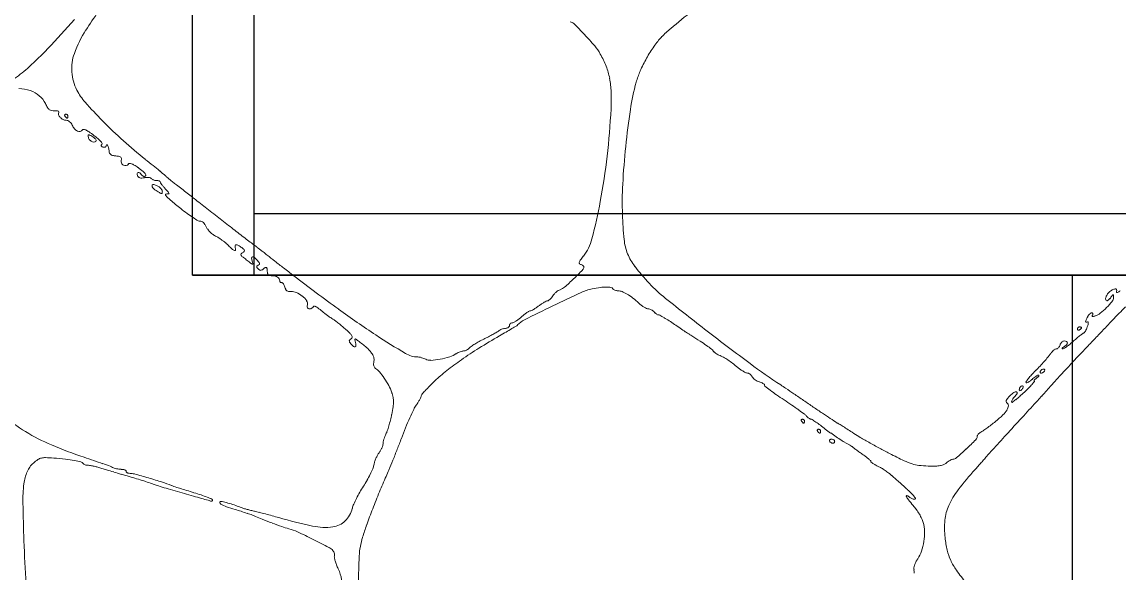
# Model space of a CAD drawing. Header units: millimetres. Extents: x 56222 to 3066687, y -650199 to -121287.
# Drawn here: x 138853.09 to 138870.86, y -183194.52 to -183185.59 of the extents above; entities that cross this region are included whole.
import ezdxf

# ---------------------------------------------------------------- set-up
doc = ezdxf.new("R2010")
doc.units = ezdxf.units.MM
doc.header["$MEASUREMENT"] = 0
doc.layers.add('FURNITURE', color=32, linetype='Continuous', lineweight=9)

msp = doc.modelspace()

# ---------------------------------------------------------------- linework, layer by layer
at = {"layer": 'FURNITURE', "lineweight": 30, "ltscale": 0.4}
for p, q in [((138856.849, -183188.688), (138871.099, -183188.688)), ((138870.099, -183189.688), (138870.099, -183203.688))]:
    msp.add_line(p, q, dxfattribs=at)
msp.add_lwpolyline([(138855.849, -183148.188), (138871.099, -183148.188), (138871.099, -183189.688), (138855.849, -183189.688)], close=True, dxfattribs=at)
for points in [[(138856.849, -183189.688), (138856.849, -183148.188)], [(138855.849, -183189.688), (138871.099, -183189.688), (138871.099, -183204.688), (138855.849, -183204.688)]]:
    msp.add_lwpolyline(points, dxfattribs=at)
at = {"layer": 'FURNITURE', "lineweight": 0}
for centre, radius, start, end in [((138864.788, -183192.653), 12.721, 143.76, 146.9571), ((138885.737, -183212.359), 34.659, 128.9449, 129.6996), ((138833.236, -183166.994), 27.799, 316.8114, 318.1407), ((138861.969, -183185.668), 0.0821, 44.7585, 90), ((138855.62, -183186.689), 1.784, 146.9571, 160.577), ((138855.553, -183192.03), 9.118, 43.1769, 44.7585), ((138864.718, -183187.04), 1.753, 129.6996, 136.3134), ((138858.79, -183188.993), 4.679, 40.1576, 43.1769), ((138864.332, -183186.672), 1.219, 136.3135, 145.3732), ((138849.727, -183182.475), 5.18, 312.1981, 316.8114), ((138854.642, -183186.345), 0.748, 160.577, 184.0013), ((138861.7, -183186.538), 0.872, 29.6816, 40.1576), ((138861.154, -183186.849), 1.5, 21.3213, 29.6816), ((138865.366, -183187.386), 2.476, 145.3733, 150.7061), ((138865.37, -183187.388), 2.481, 150.7061, 156.0364), ((138851.557, -183184.493), 2.456, 305.1011, 312.198), ((138854.662, -183186.343), 0.767, 184.0013, 206.9826), ((138861.493, -183186.717), 1.137, 11.0275, 21.3212), ((138864.238, -183186.885), 1.241, 156.0365, 164.9836), ((138861.236, -183186.767), 1.398, 1.8996, 11.0275), ((138866.978, -183187.62), 4.079, 164.9836, 171.3338), ((138853.035, -183187.247), 0.58, 71.15, 89.7276), ((138853.074, -183187.133), 0.459, 49.9548, 71.15), ((138853.124, -183187.073), 0.381, 25.5823, 49.9548), ((138854.822, -183186.261), 0.947, 206.9826, 221.4525), ((138859.357, -183186.829), 3.278, 357.0716, 1.8995), ((138854.184, -183186.566), 0.794, 205.5824, 210.9143), ((138853.612, -183186.908), 0.127, 210.9143, 231.5284), ((138853.582, -183186.946), 0.0788, 231.5284, 259.6692), ((138859.648, -183181.999), 7.385, 221.4525, 224.6384), ((138850.481, -183186.375), 12.166, 353.4478, 357.0716), ((138875.418, -183188.906), 12.616, 171.3338, 174.0706), ((138853.603, -183186.832), 0.194, 259.6692, 274.003), ((138853.636, -183187.312), 0.286, 87.1653, 94.003), ((138853.646, -183187.106), 0.08, 69.5252, 87.1653), ((138853.667, -183187.051), 0.0217, 30.6305, 69.5253), ((138853.722, -183187.075), 0.0438, 148.2825, 199.5628), ((138853.796, -183187.049), 0.121, 199.5627, 223.5658), ((138853.675, -183187.046), 0.0115, 328.2824, 30.6303), ((138853.826, -183187.02), 0.163, 223.5658, 243.9404), ((138853.806, -183187.061), 0.117, 243.9404, 270), ((138853.796, -183187.098), 0.0168, 156.2034, 192.8317), ((138853.82, -183187.092), 0.0409, 192.8316, 211.7174), ((138853.793, -183187.097), 0.0139, 114.8765, 156.2034), ((138853.895, -183187.046), 0.129, 211.7175, 218.4776), ((138853.799, -183187.109), 0.0274, 90.0001, 114.8765), ((138853.872, -183187.064), 0.1, 218.4775, 226.6417), ((138853.799, -183187.118), 0.0361, 68.6717, 90), ((138853.856, -183187.081), 0.0769, 226.6419, 235.4471), ((138853.806, -183187.241), 0.0621, 64.9352, 90), ((138853.8, -183187.116), 0.0346, 46.6418, 68.6715), ((138853.819, -183187.134), 0.0121, 235.4472, 270), ((138853.819, -183187.139), 0.00742, 270, 317.6483), ((138853.801, -183187.115), 0.0329, 23.9884, 46.6417), ((138853.805, -183187.126), 0.0264, 317.6482, 336.2033), ((138853.789, -183187.119), 0.0446, 336.2033, 350.3418), ((138853.803, -183187.114), 0.0305, 0, 23.9884), ((138853.775, -183187.307), 0.135, 50.9415, 64.9352), ((138853.759, -183187.114), 0.0742, 350.3417, 360), ((138853.759, -183187.327), 0.16, 38.0002, 50.9414), ((138853.766, -183187.321), 0.151, 24.4954, 38.0002), ((138854.142, -183187.15), 0.262, 204.4955, 219.6843), ((138854.049, -183187.227), 0.141, 219.6843, 243.8783), ((138854.018, -183187.29), 0.0706, 243.8783, 280.549), ((138854.022, -183187.311), 0.0496, 280.5491, 328.2825), ((138854.083, -183187.349), 0.0219, 84.1203, 148.2826), ((138854.073, -183187.442), 0.116, 65.4061, 84.1203), ((138853.971, -183187.664), 0.36, 55.5204, 65.406), ((138860.141, -183181.512), 8.079, 224.6384, 227.9698), ((138854.171, -183187.428), 0.0108, 112.0263, 183.4126), ((138854.403, -183187.414), 0.243, 183.4125, 190.9007), ((138854.239, -183187.446), 0.0759, 190.9007, 226.0274), ((138854.175, -183187.436), 0.0196, 65.4768, 112.0262), ((138853.082, -183188.96), 1.932, 52.6704, 55.5204), ((138853.903, -183188.031), 0.673, 61.845, 65.4768), ((138854.278, -183187.405), 0.132, 226.0274, 249.2142), ((138854.119, -183187.627), 0.215, 53.658, 61.8451), ((138854.254, -183187.469), 0.0642, 249.2142, 285.5404), ((138854.143, -183187.595), 0.175, 44.0959, 53.658), ((138853.484, -183188.433), 1.269, 48.9956, 52.6705), ((138854.174, -183187.565), 0.132, 33.4758, 44.0958), ((138854.265, -183187.508), 0.0242, 285.5405, 359.9999), ((138854.261, -183187.508), 0.0281, 0, 33.4757), ((138854, -183187.839), 0.483, 41.4317, 48.9955), ((138854.175, -183187.684), 0.249, 31.4449, 41.4317), ((138859.836, -183181.851), 7.622, 227.9699, 231.4497), ((138854.381, -183187.588), 0.0113, 144.8786, 201.881), ((138854.391, -183187.584), 0.0217, 201.881, 238.9749), ((138854.403, -183187.603), 0.0379, 121.7175, 144.8784), ((138854.445, -183187.494), 0.127, 238.9748, 249.0064), ((138854.377, -183187.561), 0.0119, 301.7175, 31.4449), ((138854.429, -183187.537), 0.0812, 249.0064, 263.3791), ((138854.424, -183187.579), 0.0386, 263.3793, 288.4205), ((138854.429, -183187.594), 0.0227, 288.4204, 322.8823), ((138854.431, -183187.595), 0.0206, 322.8824, 360), ((138854.471, -183187.595), 0.0195, 123.7983, 180), ((138854.465, -183187.587), 0.00967, 31.3951, 123.7982), ((138854.34, -183187.664), 0.157, 14.8837, 31.3953), ((138854.224, -183187.694), 0.276, 4.0686, 14.8837), ((138854.628, -183187.666), 0.128, 184.0685, 200.7731), ((138854.558, -183187.692), 0.0537, 200.7732, 232.784), ((138875.579, -183188.923), 12.778, 174.0705, 176.8217), ((138854.576, -183187.669), 0.0824, 232.784, 257.106), ((138854.651, -183187.34), 0.42, 257.1059, 264.3793), ((138854.55, -183188.362), 0.607, 79.2457, 84.3793), ((138854.652, -183187.825), 0.0598, 51.1143, 79.2458), ((138854.674, -183187.799), 0.0262, 2.3276, 51.1143), ((138854.755, -183187.846), 0.0622, 162.3912, 204.9002), ((138854.612, -183187.801), 0.0874, 342.3912, 2.3276), ((138854.768, -183187.84), 0.0767, 204.9002, 241.27), ((138854.767, -183187.863), 0.0523, 280.598, 328.2825), ((138854.831, -183187.903), 0.0239, 93.2579, 148.2825), ((138854.835, -183187.957), 0.0776, 70.3592, 93.2579), ((138854.782, -183188.105), 0.235, 58.3275, 70.3591), ((138837.835, -183209.461), 27.681, 51.1161, 51.4497), ((138852.285, -183186.582), 10.35, 349.3571, 353.4479), ((138854.764, -183187.848), 0.0677, 241.27, 280.598), ((138854.281, -183188.916), 1.188, 54.7099, 58.3275), ((138854.977, -183188.045), 0.0204, 108.0947, 175.2849), ((138855.031, -183188.049), 0.0748, 175.2847, 200.9936), ((138855.022, -183188.053), 0.0654, 200.9937, 224.8324), ((138853.99, -183189.328), 1.693, 51.2344, 54.7099), ((138854.979, -183188.052), 0.0277, 53.1099, 108.0947), ((138854.936, -183188.109), 0.0989, 31.7175, 53.1099), ((138855.076, -183188.022), 0.0657, 211.7175, 225.637), ((138855.088, -183188.01), 0.083, 225.6371, 237.3226), ((138854.907, -183188.186), 0.227, 35.9604, 51.2343), ((138855.071, -183188.065), 0.0246, 270, 331.2154), ((138855.073, -183188.066), 0.0228, 331.2155, 35.9603), ((138845.289, -183200.217), 15.806, 50.6084, 51.116), ((138831.298, -183217.254), 37.852, 50.4257, 50.6083), ((138855.012, -183188.062), 0.0517, 224.8325, 253.2425), ((138855.023, -183188.027), 0.089, 253.2425, 273.6178), ((138855.008, -183187.787), 0.329, 273.6178, 281.31), ((138855.084, -183188.016), 0.0754, 237.3227, 249.5104), ((138855.071, -183188.052), 0.0377, 249.5104, 270), ((138855.125, -183188.37), 0.266, 93.3676, 101.3099), ((138855.12, -183188.297), 0.193, 83.2569, 93.3677), ((138855.127, -183188.242), 0.137, 71.6821, 83.257), ((138855.162, -183188.136), 0.0256, 31.7174, 71.6821), ((138855.216, -183188.103), 0.0377, 211.7174, 237.7666), ((138855.234, -183188.245), 0.0399, 166.5898, 228.5424), ((138855.216, -183188.24), 0.0211, 71.8965, 166.5897), ((138855.257, -183188.038), 0.115, 237.7665, 249.1437), ((138855.266, -183188.014), 0.141, 249.1437, 259.5975), ((138855.075, -183188.671), 0.474, 61.845, 71.8965), ((138855.266, -183188.013), 0.142, 259.5975, 270.0001), ((138855.266, -183188.317), 0.163, 81.4522, 90), ((138855.276, -183188.25), 0.0944, 68.6114, 81.4523), ((138855.236, -183188.371), 0.134, 49.3693, 61.8451), ((138855.291, -183188.213), 0.0549, 51.7714, 68.6114), ((138855.317, -183188.179), 0.0121, 360, 51.7712), ((138855.355, -183188.179), 0.0261, 180, 213.3364), ((138855.933, -183187.799), 0.718, 213.3365, 216.3615), ((138855.927, -183187.804), 0.709, 216.3616, 220.0892), ((138855.357, -183188.146), 0.0882, 37.4181, 50.4256), ((138855.492, -183188.043), 0.0817, 217.4181, 230.0089), ((138858.169, -183184.852), 4.247, 230.0088, 230.7459), ((138857.613, -183185.532), 3.368, 230.7459, 231.8549), ((138858.687, -183184.164), 5.108, 231.8549, 232.6667), ((138846.809, -183199.737), 14.478, 52.2337, 52.6666), ((138868.178, -183188.512), 5.365, 176.8216, 182.0832), ((138855.63, -183187.797), 0.638, 228.5425, 236.7662), ((138855.964, -183187.287), 1.247, 236.7661, 239.2641), ((138855.23, -183188.378), 0.143, 37.475, 49.3692), ((138855.35, -183188.32), 0.0459, 239.264, 266.5619), ((138855.248, -183188.364), 0.12, 24.6354, 37.475), ((138855.348, -183188.355), 0.0107, 266.562, 341.7031), ((138855.311, -183188.335), 0.0503, 360, 24.6354), ((138855.289, -183188.335), 0.0732, 341.703, 0.0001), ((138856.199, -183187.575), 1.065, 220.0892, 222.8383), ((138855.427, -183188.388), 0.0143, 122.881, 221.4826), ((138855.972, -183187.906), 0.742, 221.4825, 229.8231), ((138854.536, -183189.116), 1.202, 40.1865, 42.8383), ((138855.438, -183188.404), 0.0338, 69.0065, 122.881), ((138855.459, -183188.35), 0.0241, 249.0063, 286.3227), ((138855.378, -183188.405), 0.0997, 23.7639, 40.1865), ((138855.464, -183188.367), 0.00635, 286.3228, 23.7641), ((138733.707, -183345.725), 199.152, 52.17001, 52.23372), ((138728.05, -183353.011), 208.376, 52.0981, 52.17007), ((138861.689, -183181.136), 9.603, 229.8231, 231.1038), ((138857.569, -183186.243), 3.041, 231.1038, 233.5862), ((138698.868, -183390.494), 255.88, 52.03644, 52.09809), ((138853.054, -183186.727), 9.568, 345.6204, 349.3571), ((138856.91, -183187.136), 1.931, 233.5862, 237.0752), ((138857.01, -183186.982), 2.115, 237.0752, 239.6902), ((138927.88, -183096.987), 116.401, 232.03643, 232.16936), ((138869.136, -183188.477), 6.325, 182.0832, 185.7501), ((138855.969, -183188.761), 0.0533, 239.6903, 276.778), ((138855.981, -183188.86), 0.0457, 64.4747, 96.7779), ((138855.956, -183188.913), 0.105, 47.1157, 64.4747), ((138855.919, -183188.953), 0.159, 33.1736, 47.1157), ((138855.823, -183189.015), 0.273, 23.8762, 33.1736), ((138856.253, -183188.825), 0.197, 203.8763, 218.0426), ((138856.452, -183188.67), 0.449, 218.0425, 225.6992), ((138905.335, -183126.02), 79.643, 232.16934, 232.34604), ((138856.475, -183188.646), 0.483, 225.6992, 233.1656), ((138856.39, -183188.759), 0.341, 233.1655, 242.848), ((138855.954, -183189.609), 0.615, 57.3356, 62.848), ((138855.716, -183189.981), 1.056, 53.66, 57.3356), ((138855.737, -183189.953), 1.021, 49.9556, 53.66), ((138914.506, -183114.134), 94.655, 232.34601, 232.47069), ((138861.598, -183188.917), 0.747, 321.4794, 345.6203), ((138863.725, -183189.022), 0.886, 185.7501, 201.3849), ((138856.109, -183189.509), 0.442, 43.0269, 49.9555), ((138857.121, -183188.565), 0.942, 223.0269, 228.0553), ((138856.566, -183189.183), 0.111, 228.0553, 252.295), ((138856.536, -183189.277), 0.0126, 252.2949, 352.2579), ((138856.604, -183189.22), 0.0645, 171.2922, 200.9936), ((138856.557, -183189.213), 0.0165, 90.3405, 171.2922), ((138856.478, -183189.269), 0.0711, 352.258, 20.9936), ((138856.557, -183189.27), 0.0728, 59.7562, 90.3405), ((138856.328, -183189.662), 0.527, 52.6579, 59.7562), ((138856.325, -183189.666), 0.533, 47.913, 52.658), ((138856.564, -183189.183), 0.172, 304.6834, 315.2168), ((138856.661, -183189.294), 0.0307, 9.9329, 47.9129), ((138856.674, -183189.292), 0.0182, 315.2168, 9.9329), ((138858.288, -183187.321), 2.368, 232.4707, 234.2487), ((138855.338, -183191.419), 2.68, 53.26, 54.2487), ((138855.241, -183191.549), 2.842, 52.3139, 53.26), ((138855.432, -183191.302), 2.531, 51.3761, 52.3139), ((138856.651, -183189.357), 0.0177, 135.3978, 191.3768), ((138856.664, -183189.355), 0.0306, 191.3769, 229.4494), ((138856.758, -183189.463), 0.168, 124.6834, 135.3977), ((138856.999, -183188.963), 0.546, 229.4494, 234.1163), ((138855.754, -183190.684), 1.578, 52.8388, 54.1163), ((138855.21, -183191.402), 2.478, 51.928, 52.8388), ((138855.294, -183191.294), 2.342, 51.0086, 51.9281), ((138856.233, -183190.135), 0.85, 49.0502, 51.0086), ((138857.059, -183189.183), 0.41, 229.0502, 233.5265), ((138856.826, -183189.409), 0.0163, 96.473, 182.7923), ((138857.061, -183189.398), 0.252, 182.7924, 194.6551), ((138855.916, -183189.697), 0.932, 12.1685, 14.655), ((138856.828, -183189.431), 0.0383, 48.2123, 96.473), ((138856.414, -183189.895), 0.66, 42.1447, 48.2123), ((138856.549, -183189.773), 0.478, 37.1936, 42.1447), ((138856.893, -183189.511), 0.0462, 9.677, 37.1936), ((138856.733, -183189.674), 0.447, 47.9909, 51.3761), ((138857.375, -183188.96), 0.514, 227.9908, 231.9997), ((138906.465, -183126.13), 80.247, 231.9998, 232.11095), ((138885.378, -183153.228), 45.911, 232.1109, 232.3394), ((138862.136, -183189.489), 0.0216, 161.2918, 217.2495), ((138862.238, -183189.523), 0.129, 143.8977, 161.2918), ((138863.69, -183190.583), 1.927, 141.4793, 143.8978), ((138863.638, -183189.056), 0.792, 201.3849, 218.2525), ((138856.819, -183189.507), 0.00662, 233.5264, 318.8656), ((138856.814, -183189.503), 0.0128, 318.8658, 12.1685), ((138856.905, -183189.551), 0.0145, 123.6234, 176.6367), ((138856.913, -183189.551), 0.0223, 176.6366, 216.0623), ((138857.077, -183189.431), 0.226, 216.0623, 223.2749), ((138856.948, -183189.615), 0.0916, 110.0577, 123.6233), ((138857.02, -183189.486), 0.146, 223.2749, 234.8916), ((138856.9, -183189.483), 0.0484, 290.0578, 314.5366), ((138856.922, -183189.506), 0.0162, 314.5365, 9.677), ((138856.954, -183189.578), 0.0331, 234.8916, 269.9467), ((138856.954, -183189.572), 0.0393, 269.9468, 301.2041), ((138856.856, -183189.41), 0.229, 301.2042, 309.6901), ((138857.11, -183189.715), 0.168, 121.4866, 129.6901), ((138857.053, -183189.623), 0.06, 103.8143, 121.4866), ((138857.044, -183189.584), 0.0199, 69.7369, 103.8145), ((138857.047, -183189.574), 0.00886, 7.5318, 69.737), ((138856.323, -183189.67), 0.74, 6.4219, 7.5316), ((138854.221, -183189.906), 2.855, 6.0155, 6.422), ((138853.931, -183189.937), 3.147, 5.6123, 6.0155), ((138854.601, -183189.871), 2.473, 5.1295, 5.6124), ((138857.102, -183189.647), 0.0374, 185.1296, 216.0688), ((138857.123, -183189.631), 0.0637, 216.0688, 236.8235), ((138903.71, -183129.475), 75.915, 232.33944, 232.4962), ((138857.537, -183185.075), 6.48, 313.8372, 315.633), ((138862.144, -183189.482), 0.0326, 217.2495, 258.5361), ((138862.119, -183189.61), 0.0973, 66.26, 78.5362), ((138862.127, -183189.591), 0.0768, 51.6117, 66.2601), ((138862.117, -183189.555), 0.0724, 315.633, 0.0001), ((138862.14, -183189.574), 0.0556, 34.3628, 51.6117), ((138862.168, -183189.555), 0.0221, 0, 34.3629), ((138866.513, -183186.789), 4.453, 218.2526, 222.9516), ((138857.134, -183189.615), 0.0832, 236.8235, 254.7917), ((138857.139, -183189.595), 0.104, 254.7917, 269.9999), ((138857.139, -183189.917), 0.218, 76.6907, 90), ((138857.161, -183189.823), 0.122, 56.0721, 76.6907), ((138857.182, -183189.792), 0.0841, 30.5411, 56.0721), ((138857.198, -183189.783), 0.0662, 0.0001, 30.5411), ((138857.29, -183189.783), 0.0264, 180, 205.1414), ((138857.291, -183189.782), 0.0277, 205.1413, 229.382), ((138857.293, -183189.78), 0.0301, 229.3821, 252.5031), ((138857.294, -183189.776), 0.0345, 252.503, 273.3775), ((138857.298, -183189.83), 0.0195, 49.5398, 93.3776), ((138857.255, -183189.88), 0.0844, 34.7785, 49.5396), ((138857.219, -183189.905), 0.129, 22.6698, 34.7784), ((138878.767, -183161.977), 34.945, 232.4962, 233.9841), ((138858.915, -183186.51), 4.49, 311.3076, 313.8373), ((138865.011, -183188.187), 2.402, 222.9515, 231.4373), ((138857.16, -183189.929), 0.192, 13.692, 22.6698), ((138857.5, -183189.847), 0.157, 193.692, 207.2783), ((138857.416, -183189.89), 0.0633, 207.2783, 234.0607), ((138857.418, -183189.888), 0.0652, 234.0608, 260.3518), ((138857.435, -183189.784), 0.171, 260.3518, 273.1524), ((138857.456, -183190.151), 0.196, 66.265, 93.1525), ((138857.363, -183190.361), 0.426, 51.2055, 66.265), ((138857.399, -183190.316), 0.369, 35.2105, 51.2055), ((138861.398, -183189.835), 0.347, 320.4819, 326.7661), ((138861.907, -183190.169), 0.262, 137.8607, 146.7662), ((138873.203, -183214.008), 26.458, 114.7034, 115.7938), ((138861.969, -183190.225), 0.346, 130.6415, 137.8606), ((138861.948, -183190.2), 0.313, 123.187, 130.6415), ((138861.84, -183190.036), 0.117, 107.6088, 123.1871), ((138861.743, -183189.728), 0.206, 287.6088, 311.3077), ((138862.483, -183190.705), 0.808, 101.1452, 114.7034), ((138862.804, -183192.336), 2.471, 98.0073, 101.1451), ((138862.564, -183190.629), 0.747, 90.3557, 98.0074), ((138862.562, -183190.27), 0.388, 80.036, 90.3557), ((138862.621, -183189.935), 0.0476, 31.7175, 80.0359), ((138862.695, -183189.889), 0.0393, 211.7174, 237.4802), ((138862.736, -183189.824), 0.117, 237.4803, 248.9196), ((138862.746, -183189.8), 0.143, 248.9196, 259.4448), ((138862.746, -183189.8), 0.142, 259.4449, 270), ((138862.746, -183190.11), 0.167, 67.6082, 90), ((138862.576, -183190.521), 0.612, 59.0799, 67.6082), ((138862.428, -183190.768), 0.9, 51.9026, 59.0799), ((138870.814, -183190.1), 0.174, 147.354, 164.6961), ((138870.842, -183190.118), 0.208, 132.1447, 147.3539), ((138870.888, -183190.168), 0.276, 119.743, 132.1448), ((138872.198, -183191.164), 1.846, 141.3778, 142.7976), ((138870.825, -183190.059), 0.149, 100.1157, 119.743), ((138870.765, -183190.019), 0.0108, 87.1737, 141.3778), ((138870.765, -183190.014), 0.00598, 3.5282, 87.1738), ((138869.939, -183190.065), 0.834, 1.0027, 3.528), ((138870.803, -183189.934), 0.0228, 37.5862, 100.1156), ((138870.845, -183189.957), 0.0267, 148.2825, 198.0816), ((138870.83, -183189.962), 0.0105, 198.0816, 294.5392), ((138870.806, -183189.932), 0.0198, 328.2826, 37.5861), ((138870.743, -183189.773), 0.218, 294.5393, 309.0877), ((138857.635, -183190.15), 0.0795, 345.345, 35.2105), ((138857.747, -183190.202), 0.0392, 176.0846, 206.5027), ((138857.866, -183190.21), 0.159, 165.345, 176.0846), ((138857.774, -183190.19), 0.0343, 315.3696, 341.5649), ((138857.818, -183190.205), 0.0125, 95.0692, 161.5651), ((138857.822, -183190.241), 0.049, 70.8939, 95.0691), ((138857.795, -183190.317), 0.13, 56.9822, 70.8939), ((138857.671, -183190.508), 0.357, 50.4476, 56.9821), ((138877.463, -183222.823), 36.249, 115.7938, 116.6083), ((138860.851, -183189.387), 1.005, 304.3022, 307.3341), ((138862.033, -183190.937), 0.943, 124.0956, 127.3342), ((138861.898, -183190.736), 0.701, 120.0504, 124.0956), ((138861.867, -183190.683), 0.64, 116.3774, 120.0504), ((138861.602, -183190.148), 0.043, 90.0001, 116.3775), ((138861.602, -183190.076), 0.029, 270, 304.6716), ((138861.501, -183189.93), 0.207, 304.6717, 312.8157), ((138861.46, -183189.886), 0.266, 312.8158, 320.4819), ((138861.946, -183191.383), 1.681, 47.4062, 51.9026), ((138863.455, -183189.742), 0.548, 227.4062, 233.0196), ((138863.417, -183189.792), 0.486, 233.0195, 239.1627), ((138863.374, -183189.864), 0.402, 239.1627, 245.4911), ((138900.565, -183143.591), 59.436, 231.43732, 232.26581), ((138870.717, -183190.073), 0.0732, 164.696, 193.4632), ((138870.664, -183190.086), 0.0194, 193.4631, 270), ((138869.744, -183189.304), 1.292, 315.1824, 321.1985), ((138870.664, -183190.087), 0.0184, 270, 305.4124), ((138870.561, -183189.942), 0.197, 305.4125, 311.6415), ((138870.532, -183189.909), 0.24, 311.6415, 317.8808), ((138870.466, -183189.849), 0.33, 317.8808, 322.7976), ((138870.675, -183190.052), 0.0975, 321.1985, 1.0026), ((138875.603, -183194.925), 6.618, 134.4695, 135.7595), ((138857.734, -183190.208), 0.0248, 206.5029, 247.1789), ((138857.745, -183190.181), 0.0539, 247.1789, 269.9999), ((138857.745, -183190.157), 0.078, 270, 284.7917), ((138857.745, -183190.156), 0.0791, 284.7916, 299.4277), ((138857.751, -183190.167), 0.0666, 299.4278, 315.3697), ((138864.58, -183182.142), 10.493, 230.4476, 230.9876), ((138858.915, -183189.135), 1.493, 230.9875, 233.2642), ((138858.669, -183189.465), 1.081, 233.2641, 236.0802), ((138860.053, -183187.407), 3.562, 236.0802, 237.239), ((138866.99, -183178.177), 14.917, 233.9841, 236.7949), ((138860.639, -183189.757), 0.815, 307.6497, 311.7585), ((138861.904, -183191.174), 1.084, 128.7009, 131.7585), ((138861.696, -183190.915), 0.752, 124.6804, 128.701), ((138861.677, -183190.887), 0.718, 121.2159, 124.6804), ((138861.323, -183190.303), 0.0349, 90, 121.2157), ((138861.323, -183190.228), 0.0398, 270.0001, 297.0361), ((138861.031, -183189.656), 0.682, 297.036, 300.4469), ((138861.007, -183189.615), 0.73, 300.4468, 304.3023), ((138863.235, -183190.17), 0.0649, 245.491, 269.837), ((138863.234, -183190.313), 0.078, 72.5045, 89.8371), ((138863.21, -183190.391), 0.159, 62.3538, 72.5046), ((138863.205, -183190.401), 0.17, 52.47, 62.3538), ((138863.235, -183190.361), 0.121, 39.6902, 52.4699), ((138863.468, -183190.168), 0.182, 219.6902, 227.8303), ((138863.464, -183190.172), 0.176, 227.8303, 236.168), ((138863.446, -183190.199), 0.144, 236.1679, 245.088), ((138863.401, -183190.297), 0.0361, 245.088, 270), ((138863.401, -183190.375), 0.0425, 60.3843, 90), ((138861.569, -183193.597), 3.749, 59.1752, 60.3844), ((138862.132, -183192.654), 2.65, 57.1305, 59.1753), ((138871.103, -183190.765), 0.851, 151.845, 155.7196), ((138870.518, -183190.452), 0.188, 143.1366, 151.8451), ((138870.494, -183190.434), 0.158, 133.2105, 143.1366), ((138870.468, -183190.406), 0.12, 122.1681, 133.2105), ((138870.419, -183190.329), 0.0284, 89.9999, 122.1681), ((138870.419, -183190.322), 0.0218, 60.0869, 90.0001), ((138870.46, -183190.355), 0.0353, 148.2825, 172.592), ((138870.432, -183190.351), 0.0072, 172.5923, 250.8208), ((138870.423, -183190.315), 0.0134, 17.0521, 60.0869), ((138870.384, -183190.308), 0.0543, 328.2826, 344.2145), ((138870.439, -183190.331), 0.0284, 250.8206, 282.1905), ((138870.416, -183190.317), 0.0206, 344.2141, 17.052), ((138870.379, -183190.055), 0.311, 282.1903, 287.6088), ((138870.394, -183190.102), 0.261, 287.6088, 308.3717), ((138869.828, -183189.387), 1.173, 308.3718, 315.1825), ((138879.547, -183198.766), 12.124, 135.7595, 136.5795), ((138857.79, -183190.923), 0.62, 52.7207, 57.2389), ((138856.601, -183192.485), 2.583, 51.1551, 52.7206), ((138856.419, -183192.712), 2.874, 49.6026, 51.1551), ((138856.745, -183192.329), 2.371, 47.8092, 49.6026), ((138860.959, -183190.832), 0.284, 103.9868, 110.7357), ((138860.932, -183190.727), 0.175, 94.3078, 103.9868), ((138860.911, -183190.44), 0.112, 274.3077, 287.8495), ((138856.712, -183183.402), 8.353, 300.3382, 301.0792), ((138860.92, -183190.468), 0.083, 287.8495, 304.7684), ((138860.933, -183190.487), 0.0589, 304.7684, 325.1057), ((138860.958, -183190.505), 0.0286, 325.1057, 0.0001), ((138861.027, -183190.505), 0.0405, 156.7875, 179.9999), ((138861.029, -183190.505), 0.0422, 134.2816, 156.7876), ((138861.03, -183190.506), 0.0432, 112.049, 134.2815), ((138861.03, -183190.507), 0.0436, 90, 112.049), ((138852.094, -183175.74), 17.299, 301.0792, 301.3854), ((138861.03, -183190.413), 0.0494, 270, 297.8501), ((138860.8, -183189.978), 0.542, 297.85, 302.6604), ((138860.752, -183189.904), 0.629, 302.6603, 307.6497), ((138861.071, -183190.455), 0.0625, 301.3855, 317.6206), ((138861.398, -183190.753), 0.381, 116.6083, 137.6206), ((138861.219, -183194.067), 4.333, 55.7156, 57.1305), ((138878.476, -183168.754), 26.303, 235.7156, 235.9544), ((138875.072, -183173.792), 20.224, 235.9544, 236.2452), ((138870.224, -183190.562), 0.0361, 158.6717, 180), ((138870.216, -183190.562), 0.0274, 180.0001, 204.8765), ((138870.223, -183190.562), 0.0346, 136.6418, 158.6715), ((138870.222, -183190.561), 0.0329, 113.9884, 136.6417), ((138870.221, -183190.558), 0.0305, 90, 113.9884), ((138870.221, -183190.602), 0.0742, 80.3417, 90), ((138870.226, -183190.573), 0.0446, 66.2033, 80.3418), ((138870.171, -183190.489), 0.1, 308.4775, 316.6417), ((138870.233, -183190.556), 0.0264, 47.6482, 66.2033), ((138870.188, -183190.506), 0.0769, 316.6419, 325.4471), ((138870.246, -183190.542), 0.00742, 0, 47.6483), ((138870.241, -183190.542), 0.0121, 325.4472, 0), ((138870.018, -183190.43), 0.341, 330.7106, 336.7033), ((138870.397, -183190.446), 0.0768, 155.7197, 178.3358), ((138870.329, -183190.444), 0.00898, 178.3357, 270.6255), ((138870.328, -183190.413), 0.0401, 270.6255, 301.7175), ((138869.808, -183190.339), 0.57, 336.7033, 340.7814), ((138869.806, -183190.338), 0.573, 340.7814, 344.8597), ((138870.353, -183190.453), 0.00692, 39.1391, 121.7175), ((138870.241, -183190.456), 0.122, 344.8597, 357.705), ((138870.345, -183190.46), 0.0178, 357.7051, 39.1391), ((138707.177, -183035.648), 225.193, 316.52934, 316.57953), ((138856.997, -183192.051), 1.996, 45.1882, 47.8093), ((138858.415, -183190.756), 0.0245, 134.4602, 177.0881), ((138858.499, -183190.841), 0.144, 122.9732, 134.4601), ((138858.282, -183190.757), 0.172, 29.3661, 45.1883), ((138858.401, -183190.691), 0.0353, 302.9732, 346.6622), ((138858.4, -183190.69), 0.0364, 346.6622, 29.3662), ((138858.489, -183190.733), 0.00917, 120.838, 192.1338), ((138859.595, -183190.495), 1.14, 192.1338, 194.4501), ((138858.49, -183190.734), 0.0103, 55.109, 120.8379), ((138857.738, -183191.812), 1.324, 53.0297, 55.109), ((138866.473, -183178.967), 13.973, 236.7948, 239.1205), ((138866.259, -183200.146), 10.921, 119.8443, 121.8783), ((138861.395, -183192.417), 1.882, 116.0063, 118.6161), ((138859.001, -183187.511), 3.577, 296.0063, 297.3774), ((138859.297, -183188.083), 2.933, 297.3774, 298.9686), ((138859.384, -183188.24), 2.753, 298.9686, 300.4017), ((138860.669, -183190.43), 0.214, 300.4017, 309.6902), ((138860.887, -183190.692), 0.127, 117.5704, 129.6902), ((138853.679, -183178.219), 14.358, 299.8443, 300.3382), ((138860.955, -183190.821), 0.273, 110.7357, 117.5704), ((138875.109, -183173.736), 20.29, 236.2452, 236.489), ((138864.512, -183189.74), 1.096, 236.489, 238.5303), ((138860.272, -183196.667), 7.026, 57.2509, 58.5302), ((138891.266, -183155.607), 44.242, 232.2659, 233.3946), ((138872.015, -183192.851), 2.821, 130.5158, 132.0456), ((138871.275, -183191.984), 1.681, 128.2616, 130.5158), ((138870.203, -183190.568), 0.0139, 204.8765, 246.2034), ((138870.205, -183190.565), 0.0168, 246.2034, 282.8317), ((138870.199, -183190.542), 0.0409, 282.8316, 301.7174), ((138870.153, -183190.467), 0.129, 301.7175, 308.4776), ((138871.768, -183192.609), 2.477, 126.9828, 128.2616), ((138870.291, -183190.649), 0.0231, 91.24, 126.9827), ((138870.291, -183190.613), 0.0127, 271.2399, 325.1594), ((138870.062, -183190.454), 0.291, 325.1594, 330.7105), ((138624.369, -182957.163), 339.284, 316.45822, 316.49398), ((138611.288, -182944.746), 357.321, 316.49392, 316.52944), ((138858.423, -183190.756), 0.0322, 177.088, 212.4487), ((138858.63, -183190.624), 0.278, 212.4488, 219.6901), ((138858.714, -183190.554), 0.388, 219.6902, 228.4133), ((138858.476, -183190.822), 0.029, 228.4133, 286.3534), ((138858.479, -183190.832), 0.0194, 286.3534, 2.6578), ((138858.248, -183190.842), 0.251, 2.6577, 14.45), ((138856.984, -183192.814), 2.579, 49.232, 53.0296), ((138858.288, -183191.301), 0.581, 37.7489, 49.2319), ((138863.927, -183196.397), 6.506, 121.8783, 124.8763), ((138860.242, -183191.024), 0.106, 90, 103.7126), ((138860.242, -183190.839), 0.0789, 270, 287.4256), ((138860.217, -183190.76), 0.162, 287.4255, 297.6138), ((138860.212, -183190.75), 0.173, 297.6139, 307.5288), ((138860.242, -183190.79), 0.123, 307.5289, 320.3098), ((138860.44, -183190.953), 0.133, 124.4039, 140.3098), ((138861.166, -183192.013), 1.418, 121.6038, 124.4039), ((138861.246, -183192.144), 1.571, 118.6161, 121.6038), ((138862.37, -183193.406), 3.148, 54.9197, 57.2508), ((138862.58, -183193.106), 2.782, 52.8662, 54.9196), ((138864.193, -183190.977), 0.112, 31.7174, 52.8663), ((138864.349, -183190.881), 0.0721, 211.7174, 228.2267), ((138869.974, -183191.116), 0.271, 131.0902, 139.6284), ((138869.934, -183191.07), 0.21, 121.8192, 131.0903), ((138869.844, -183190.925), 0.0397, 90.0001, 121.8191), ((138869.844, -183190.849), 0.0365, 270, 299.8652), ((138869.823, -183190.813), 0.0785, 299.8652, 316.721), ((138869.807, -183190.798), 0.1, 316.7208, 331.6342), ((138869.797, -183190.792), 0.112, 331.6342, 345.345), ((138869.999, -183190.845), 0.0966, 149.3228, 165.3449), ((138869.999, -183190.845), 0.0973, 133.3772, 149.3227), ((138869.989, -183190.835), 0.083, 116.0845, 133.3772), ((138869.944, -183190.877), 0.00573, 147.4627, 221.0039), ((138869.973, -183190.896), 0.0401, 126.0995, 147.4628), ((138869.947, -183190.874), 0.0104, 221.0042, 268.3877), ((138869.948, -183190.848), 0.0362, 268.3877, 302.8218), ((138870.084, -183191.049), 0.229, 120.2185, 126.0994), ((138869.974, -183190.803), 0.0479, 90, 116.0845), ((138869.367, -183189.947), 1.109, 302.8218, 305.7229), ((138869.867, -183190.675), 0.203, 300.2185, 314.7386), ((138869.974, -183190.836), 0.0801, 62.6879, 90), ((138869.976, -183190.785), 0.0483, 314.7387, 356.9343), ((138869.999, -183190.786), 0.0244, 356.9343, 62.6878), ((138869.388, -183189.977), 1.072, 305.7228, 309.3793), ((138869.032, -183189.543), 1.633, 309.3793, 312.0457), ((138780.164, -183105.223), 124.357, 316.38265, 316.45828), ((138858.543, -183191.104), 0.259, 19.4494, 37.7489), ((138859.035, -183191.139), 0.25, 167.6124, 176.6831), ((138858.67, -183191.059), 0.123, 347.6125, 19.4493), ((138859.504, -183190.62), 0.395, 239.1205, 269.6003), ((138859.5, -183191.165), 0.15, 79.0228, 89.6004), ((138859.455, -183191.399), 0.389, 73.8313, 79.0228), ((138859.447, -183191.426), 0.416, 68.7303, 73.8313), ((138859.497, -183191.298), 0.279, 61.845, 68.7304), ((138859.7, -183190.918), 0.152, 241.8451, 274.0058), ((138859.615, -183189.704), 1.37, 274.0059, 280.4023), ((138859.626, -183189.762), 1.31, 280.4023, 287.379), ((138863.048, -183195.135), 4.968, 124.8763, 128.3021), ((138859.894, -183190.617), 0.414, 287.3791, 303.8375), ((138860.261, -183191.166), 0.246, 116.1737, 123.8375), ((138860.299, -183191.241), 0.331, 110.0282, 116.1736), ((138860.288, -183191.213), 0.3, 103.7126, 110.0282), ((138864.486, -183190.727), 0.278, 228.2266, 234.278), ((138864.511, -183190.693), 0.321, 234.278, 240.1275), ((138864.494, -183190.723), 0.286, 240.1275, 246.5036), ((138864.004, -183191.848), 0.941, 61.5179, 66.5036), ((138863.98, -183191.893), 0.993, 56.7276, 61.518), ((138863.831, -183192.12), 1.263, 52.5343, 56.7276), ((138867.221, -183188.94), 3.242, 316.7041, 318.5132), ((138867.496, -183189.183), 2.875, 318.5132, 320.3038), ((138869.338, -183190.713), 0.481, 320.3037, 327.0212), ((138870.018, -183191.153), 0.329, 139.6284, 147.0213), ((138883.712, -183203.89), 18.672, 136.3826, 136.832), ((138858.905, -183191.131), 0.12, 176.683, 192.4027), ((138858.866, -183191.14), 0.0795, 192.4029, 212.2182), ((138858.844, -183191.154), 0.0542, 212.2182, 238.6022), ((138858.684, -183191.416), 0.253, 39.4058, 58.6021), ((138857.847, -183192.104), 1.336, 33.8119, 39.4058), ((138861.664, -183193.383), 2.735, 128.302, 133.6568), ((138863.017, -183193.183), 2.603, 50.0925, 52.5343), ((138865.146, -183190.637), 0.716, 230.0925, 234.575), ((138865.072, -183190.74), 0.589, 234.575, 239.7637), ((138865.027, -183190.818), 0.499, 239.7638, 244.9081), ((138864.84, -183191.218), 0.0579, 244.908, 270), ((138864.84, -183191.324), 0.048, 65.098, 90), ((138871.222, -183182.591), 10.628, 233.3945, 236.651), ((138871.062, -183192.796), 2.2, 134.856, 137.3098), ((138867.287, -183189.002), 3.152, 314.856, 316.7041), ((138869.599, -183191.26), 0.0175, 165.8409, 200.905), ((138869.624, -183191.266), 0.0442, 148.2826, 165.8411), ((138869.594, -183191.262), 0.013, 200.9052, 243.113), ((138869.64, -183191.276), 0.0626, 133.5734, 148.2825), ((138869.599, -183191.252), 0.0238, 243.113, 270.0001), ((138869.654, -183191.291), 0.0834, 121.7175, 133.5733), ((138869.599, -183191.234), 0.0417, 270, 289.4873), ((138869.651, -183191.286), 0.0778, 109.4875, 121.7175), ((138869.587, -183191.2), 0.0778, 289.4875, 301.7175), ((138869.639, -183191.252), 0.0417, 90, 109.4873), ((138869.584, -183191.195), 0.0834, 301.7175, 313.5733), ((138869.639, -183191.235), 0.0238, 63.113, 90.0001), ((138869.599, -183191.21), 0.0626, 313.5734, 328.2825), ((138869.644, -183191.225), 0.013, 20.9052, 63.113), ((138869.614, -183191.22), 0.0442, 328.2826, 345.8411), ((138869.64, -183191.227), 0.0175, 345.8409, 20.905), ((138885.345, -183205.443), 20.926, 137.2143, 137.5995), ((138886.991, -183206.966), 23.168, 136.832, 137.2143), ((138857.804, -183192.133), 1.389, 28.0459, 33.8119), ((138862.594, -183194.358), 4.083, 133.6568, 135.3126), ((138864.811, -183191.386), 0.117, 52.2995, 65.098), ((138864.797, -183191.404), 0.14, 40.4684, 52.2996), ((138864.802, -183191.399), 0.132, 28.155, 40.4684), ((138865.013, -183191.287), 0.106, 208.1549, 224.9621), ((138865.097, -183191.202), 0.226, 224.962, 234.5276), ((138865.107, -183191.189), 0.242, 234.5277, 243.84), ((138865.076, -183191.253), 0.171, 243.84, 255.9107), ((138864.972, -183191.664), 0.253, 68.4182, 75.9107), ((138865.004, -183191.584), 0.166, 58.171, 68.4181), ((138865.033, -183191.538), 0.112, 46.1459, 58.1711), ((138869.364, -183191.422), 0.0112, 144.096, 225.0001), ((138870.431, -183192.194), 1.328, 141.3664, 144.0958), ((138869.365, -183191.421), 0.0125, 225, 287.1903), ((138869.329, -183191.305), 0.134, 287.1904, 298.1308), ((138869.292, -183191.236), 0.212, 298.1309, 307.3311), ((138870.271, -183192.066), 1.124, 137.3098, 141.3664), ((138869.186, -183191.097), 0.386, 307.3311, 313.2118), ((138869.816, -183191.767), 0.533, 128.7956, 133.2118), ((138868.353, -183190.469), 1.479, 318.03, 320.3495), ((138869.736, -183191.668), 0.406, 123.3806, 128.7957), ((138869.5, -183191.401), 0.0161, 143.9289, 179.9464), ((138869.489, -183191.401), 0.00456, 179.9465, 270), ((138869.566, -183191.449), 0.0974, 131.7324, 143.9288), ((138869.489, -183191.41), 0.00448, 320.3493, 89.9999), ((138869.74, -183191.644), 0.358, 127.1025, 131.7323), ((138869.702, -183191.617), 0.344, 118.0946, 123.3807), ((138869.332, -183191.104), 0.318, 307.1024, 312.3065), ((138869.555, -183191.341), 0.0322, 88.0531, 118.0946), ((138869.489, -183191.277), 0.0852, 312.3065, 326.1626), ((138869.556, -183191.315), 0.00557, 6.3404, 88.053), ((138869.547, -183191.316), 0.0147, 326.1626, 6.3404), ((138862.27, -183184.764), 10.06, 318.1715, 318.6885), ((138873.71, -183194.818), 5.169, 137.5994, 138.6885), ((138858.362, -183191.836), 0.757, 18.9631, 28.046), ((138858.401, -183191.822), 0.715, 12.187, 18.9631), ((138859.587, -183191.646), 0.0307, 139.173, 180), ((138862.247, -183193.944), 3.546, 137.7822, 139.1729), ((138861.394, -183193.17), 2.394, 135.3126, 137.7822), ((138865.098, -183191.47), 0.0182, 359.9999, 46.146), ((138865.139, -183191.47), 0.0228, 180, 231.9656), ((138868.914, -183186.644), 6.15, 231.9656, 232.9641), ((138867.193, -183188.925), 3.293, 232.9642, 235.1792), ((138868.714, -183186.738), 5.957, 235.1792, 236.6004), ((138859.782, -183199.974), 10.182, 56.1163, 56.6509), ((138821.114, -183257.554), 79.541, 55.99872, 56.11629), ((138816.187, -183264.858), 88.351, 55.87641, 55.9988), ((138869.552, -183192.106), 0.65, 127.2538, 135), ((138869.188, -183191.627), 0.0477, 75.0117, 127.2538), ((138868.852, -183191.383), 0.421, 317.8553, 328.2121), ((138869.196, -183191.597), 0.0162, 328.2121, 75.0118), ((138869.326, -183191.548), 0.0807, 158.342, 180), ((138869.265, -183191.548), 0.0195, 180.0001, 212.48), ((138869.255, -183191.554), 0.00768, 212.48, 277.2244), ((138869.319, -183191.545), 0.0731, 135.0001, 158.342), ((138867.281, -183189.421), 2.978, 311.4728, 313.3991), ((138869.253, -183191.537), 0.0251, 277.2243, 307.2064), ((138869.296, -183191.522), 0.0405, 101.8351, 135), ((138869.174, -183191.433), 0.156, 307.2063, 314.9999), ((138869.195, -183191.454), 0.125, 315, 324.5596), ((138869.292, -183191.502), 0.0196, 44.9999, 101.835), ((138869.236, -183191.483), 0.0752, 324.5595, 338.587), ((138869.297, -183191.496), 0.0122, 357.0045, 45), ((138869.265, -183191.495), 0.0444, 338.5871, 357.0046), ((138866.909, -183189.028), 3.52, 313.399, 315.0058), ((138868.33, -183190.449), 1.51, 315.0058, 318.03), ((138851.284, -183174.927), 24.807, 317.6337, 317.9018), ((138851.859, -183175.446), 24.032, 317.9018, 318.1716), ((138858.777, -183191.741), 0.33, 0.1154, 12.187), ((138858.603, -183191.741), 0.504, 350.9, 0.1153), ((138859.898, -183192.088), 0.514, 145.278, 154.3059), ((138858.517, -183191.131), 1.167, 325.2781, 328.0389), ((138858.789, -183191.301), 0.845, 328.039, 331.5539), ((138858.823, -183191.319), 0.807, 331.554, 334.6059), ((138859.512, -183191.646), 0.0439, 334.6059, 359.9999), ((138860.988, -183198.455), 8.078, 55.5289, 56.6004), ((138862.402, -183196.395), 5.58, 54.1151, 55.5289), ((138813.472, -183268.865), 93.191, 55.75893, 55.8765), ((138869.066, -183191.734), 0.035, 156.9057, 194.2317), ((138869.06, -183191.736), 0.0281, 194.2317, 238.2825), ((138869.143, -183191.767), 0.119, 139.4362, 156.9057), ((138869.019, -183191.801), 0.0486, 356.5833, 58.2825), ((138868.929, -183191.796), 0.139, 328.338, 356.5832), ((138869.63, -183192.184), 0.76, 135, 139.4362), ((138869.129, -183191.74), 0.0106, 162.926, 225.0001), ((138869.235, -183191.773), 0.121, 152.5042, 162.9259), ((138869.128, -183191.741), 0.00969, 225, 306.5719), ((138869.294, -183191.804), 0.188, 143.5821, 152.5043), ((138867.764, -183189.902), 2.299, 306.5719, 308.2905), ((138869.416, -183191.894), 0.34, 137.8553, 143.5821), ((138868.245, -183190.512), 1.523, 308.2904, 311.4728), ((138923.314, -183241.467), 73.253, 137.22367, 137.48838), ((138859.218, -183182.163), 14.07, 317.2237, 317.6337), ((138854.712, -183189.649), 3.015, 230.0606, 238.7095), ((138856.875, -183191.495), 2.248, 345.9962, 348.4046), ((138856.188, -183191.354), 2.95, 348.4047, 350.8999), ((138864.167, -183194.142), 5.251, 154.3059, 155.9445), ((138861.973, -183196.989), 6.312, 53.0705, 54.1151), ((138865.655, -183192.09), 0.185, 39.6902, 53.0705), ((138865.964, -183191.834), 0.217, 219.6901, 226.8122), ((138889.37, -183157.356), 41.698, 235.7589, 236.0055), ((138878.23, -183173.875), 21.772, 236.0055, 236.4066), ((138867.713, -183190.651), 1.817, 309.1138, 314.1204), ((138868.668, -183191.635), 0.446, 314.1204, 328.338), ((138949.335, -183265.32), 108.553, 137.48841, 137.6855), ((138856.986, -183191.534), 2.131, 341.4219, 343.7089), ((138856.72, -183191.457), 2.408, 343.7088, 345.9962), ((138865.448, -183194.684), 6.642, 157.7005, 159.277), ((138864.625, -183194.346), 5.753, 155.9445, 157.7005), ((138865.729, -183192.04), 0.0168, 156.2034, 192.8317), ((138865.752, -183192.035), 0.0409, 192.8316, 211.7174), ((138865.726, -183192.039), 0.0139, 114.8765, 156.2034), ((138865.827, -183191.988), 0.129, 211.7175, 218.4776), ((138865.732, -183192.051), 0.0274, 90.0001, 114.8765), ((138865.805, -183192.006), 0.1, 218.4775, 226.6417), ((138865.732, -183192.06), 0.0361, 68.6717, 90), ((138865.789, -183192.023), 0.0769, 226.6419, 235.4471), ((138865.732, -183192.058), 0.0346, 46.6418, 68.6715), ((138865.752, -183192.077), 0.0121, 235.4472, 270), ((138865.752, -183192.081), 0.00742, 270, 317.6483), ((138865.734, -183192.057), 0.0329, 23.9884, 46.6417), ((138865.738, -183192.068), 0.0264, 317.6482, 336.2033), ((138865.721, -183192.061), 0.0446, 336.2033, 350.3418), ((138865.736, -183192.056), 0.0305, 0, 23.9884), ((138865.692, -183192.056), 0.0742, 350.3417, 360), ((138865.948, -183191.851), 0.193, 226.8123, 234.5659), ((138865.925, -183191.882), 0.155, 234.5658, 242.8236), ((138865.869, -183191.992), 0.0311, 242.8237, 270), ((138865.869, -183192.058), 0.0349, 57.1138, 90), ((138864.058, -183194.859), 3.37, 55.8512, 57.114), ((138864.636, -183194.007), 2.34, 53.6761, 55.8512), ((138863.726, -183195.245), 3.876, 52.1858, 53.6762), ((138951.875, -183063.003), 154.875, 236.40658, 236.45677), ((138866.304, -183192.076), 0.0127, 236.4567, 269.9999), ((138866.304, -183192.102), 0.0129, 57.7752, 89.9999), ((138849.963, -183218.025), 30.656, 57.6311, 57.7752), ((138862.374, -183198.444), 7.474, 56.9573, 57.6311), ((138866.605, -183189.308), 3.558, 306.4391, 307.852), ((138866.249, -183188.85), 4.138, 307.8521, 309.1137), ((138854.855, -183189.415), 3.289, 238.7094, 246.9315), ((138859.521, -183192.519), 0.593, 158.8506, 163.3869), ((138859.416, -183192.479), 0.482, 153.5468, 158.8506), ((138858.626, -183192.085), 0.401, 333.5467, 341.422), ((138841.415, -183185.591), 19.053, 338.7107, 339.277), ((138865.989, -183192.202), 0.0168, 156.2034, 192.8317), ((138866.013, -183192.197), 0.0409, 192.8316, 211.7174), ((138865.986, -183192.201), 0.0139, 114.8765, 156.2034), ((138866.087, -183192.151), 0.129, 211.7175, 218.4776), ((138865.992, -183192.214), 0.0274, 90.0001, 114.8765), ((138866.065, -183192.169), 0.1, 218.4775, 226.6417), ((138865.992, -183192.222), 0.0361, 68.6717, 90), ((138866.049, -183192.186), 0.0769, 226.6419, 235.4471), ((138865.993, -183192.221), 0.0346, 46.6418, 68.6715), ((138866.012, -183192.239), 0.0121, 235.4472, 270), ((138866.012, -183192.244), 0.00742, 270, 317.6483), ((138865.994, -183192.22), 0.0329, 23.9884, 46.6417), ((138865.998, -183192.231), 0.0264, 317.6482, 336.2033), ((138865.981, -183192.224), 0.0446, 336.2033, 350.3418), ((138865.996, -183192.219), 0.0305, 0, 23.9884), ((138865.952, -183192.219), 0.0742, 350.3417, 360), ((138868.202, -183189.477), 3.425, 232.1858, 233.9947), ((138868.424, -183189.172), 3.801, 233.9947, 235.6675), ((138868.187, -183189.518), 3.382, 235.6675, 237.3419), ((138858.849, -183203.864), 13.939, 56.5347, 56.9573), ((138868.005, -183190.012), 2.666, 236.5347, 239.3739), ((138871.523, -183184.07), 9.571, 239.3739, 240.4705), ((138868.489, -183192.303), 0.0737, 314.9739, 0), ((138868.595, -183192.303), 0.0325, 150.1008, 180), ((138868.664, -183192.343), 0.112, 138.2207, 150.1009), ((138868.689, -183192.364), 0.145, 127.53, 138.2207), ((138868.699, -183192.378), 0.162, 117.6942, 127.5299), ((138868.481, -183191.963), 0.306, 297.6941, 305.1313), ((138866.775, -183189.538), 3.272, 305.1314, 306.4391), ((138949.214, -183265.21), 108.389, 137.68557, 137.86525), ((138856.183, -183186.297), 6.678, 246.9314, 251.7715), ((138858.565, -183192.333), 0.388, 329.3807, 336.0708), ((138858.609, -183192.353), 0.34, 336.0707, 343.0234), ((138858.836, -183192.422), 0.102, 343.0232, 0), ((138859.087, -183192.422), 0.148, 168.0299, 180), ((138859.459, -183192.501), 0.529, 163.387, 168.0298), ((138839.623, -183184.893), 20.977, 338.1839, 338.7108), ((138866.185, -183192.369), 0.0155, 136.7415, 180.026), ((138866.193, -183192.369), 0.0235, 180.0259, 211.7175), ((138866.229, -183192.347), 0.0657, 211.7175, 225.637), ((138866.192, -183192.376), 0.0256, 105.1311, 136.7415), ((138866.241, -183192.334), 0.083, 225.6371, 237.3226), ((138866.203, -183192.417), 0.0687, 90, 105.1312), ((138866.237, -183192.341), 0.0754, 237.3227, 249.5104), ((138866.203, -183192.427), 0.0787, 75.7442, 90), ((138866.223, -183192.376), 0.0377, 249.5104, 270), ((138866.209, -183192.405), 0.0559, 57.3228, 75.7441), ((138866.223, -183192.385), 0.0286, 270, 294.0736), ((138866.223, -183192.383), 0.031, 294.0737, 316.7416), ((138866.218, -183192.391), 0.0393, 34.937, 57.3227), ((138866.221, -183192.382), 0.0327, 316.7416, 338.7482), ((138866.232, -183192.381), 0.0217, 359.9999, 34.9371), ((138866.22, -183192.381), 0.0342, 338.7482, 360), ((138866.728, -183191.796), 0.677, 237.3418, 242.859), ((138865.67, -183193.86), 1.642, 61.1218, 62.859), ((138865.893, -183193.454), 1.18, 58.8956, 61.1218), ((138865.874, -183193.485), 1.216, 57.0947, 58.8956), ((138866.507, -183192.508), 0.0513, 39.1899, 57.0948), ((138866.603, -183192.43), 0.072, 219.19, 232.7699), ((138868.533, -183189.889), 3.263, 232.7699, 233.6433), ((138868.192, -183190.352), 2.688, 233.6433, 234.9104), ((138871.978, -183183.267), 10.494, 240.4704, 241.5554), ((138870.767, -183185.503), 7.951, 241.5553, 242.8912), ((138863.574, -183187.399), 7.016, 311.5173, 313.2868), ((138863.321, -183187.131), 7.385, 313.2868, 314.974), ((138878.578, -183201.308), 13.138, 137.8652, 138.715), ((138853.825, -183193.361), 0.834, 124.9779, 131.2835), ((138853.441, -183192.813), 0.165, 104.0227, 124.9779), ((138853.462, -183192.894), 0.248, 88.2335, 104.0226), ((138853.378, -183195.602), 2.957, 85.6608, 88.2335), ((138853.182, -183198.192), 5.555, 83.6812, 85.6608), ((138853.579, -183194.607), 1.948, 79.3551, 83.6811), ((138853.669, -183194.124), 1.457, 75.0822, 79.3551), ((138849.063, -183207.914), 16.081, 71.171, 71.7715), ((138850.785, -183202.865), 10.746, 70.3588, 71.171), ((138859.432, -183192.921), 0.663, 156.7491, 161.9537), ((138859.409, -183192.911), 0.638, 151.4894, 156.7491), ((138859.096, -183192.741), 0.282, 141.8115, 151.4894), ((138858.615, -183192.363), 0.329, 321.8114, 329.3808), ((138841.716, -183185.731), 18.722, 337.6591, 338.1839), ((138868.959, -183189.26), 4.023, 234.9105, 235.8471), ((138865.892, -183193.782), 1.441, 53.2634, 55.8471), ((138866.237, -183193.319), 0.864, 49.4735, 53.2633), ((138866.163, -183193.406), 0.978, 46.7439, 49.4735), ((138866.821, -183192.707), 0.0187, 360, 46.7439), ((138872.402, -183182.309), 11.539, 242.8912, 244.1996), ((138867.821, -183191.785), 1.013, 244.1996, 251.9815), ((138868.266, -183192.951), 0.297, 118.9239, 125.5814), ((138868.242, -183192.907), 0.247, 111.9674, 118.9239), ((138868.169, -183192.726), 0.0525, 90, 111.9673), ((138868.169, -183192.589), 0.0846, 269.9999, 311.5174), ((138838.388, -183166.019), 40.346, 318.6027, 318.715), ((138853.83, -183193.156), 0.715, 156.7823, 173.0494), ((138853.533, -183193.029), 0.392, 131.2835, 156.7823), ((138854.029, -183192.774), 0.0596, 31.7175, 75.0822), ((138854.107, -183192.726), 0.0323, 211.7175, 240.4515), ((138854.151, -183192.648), 0.122, 240.4515, 251.1571), ((138854.162, -183192.616), 0.155, 251.1571, 260.9167), ((138854.164, -183192.601), 0.17, 260.9167, 270), ((138854.164, -183192.975), 0.204, 79.9749, 90), ((138853.983, -183194.002), 1.247, 77.3479, 79.9749), ((138853.946, -183194.167), 1.415, 74.6998, 77.3479), ((138853.948, -183194.16), 1.408, 72.042, 74.6997), ((138855.799, -183188.448), 4.596, 252.042, 253.0547), ((138849.929, -183205.264), 13.294, 69.8084, 70.3589), ((138860.535, -183172.905), 20.844, 253.0547, 253.3845), ((138854.421, -183193.049), 0.279, 60.9576, 69.8084), ((138854.634, -183192.666), 0.16, 240.9576, 251.7439), ((138854.708, -183192.441), 0.396, 251.744, 257.2176), ((138854.714, -183192.417), 0.42, 257.2176, 262.6018), ((138854.695, -183192.561), 0.275, 262.6018, 270), ((138854.695, -183193.044), 0.207, 81.3138, 90), ((138854.708, -183192.958), 0.121, 68.3053, 81.3137), ((138854.727, -183192.911), 0.0703, 51.2312, 68.3053), ((138854.761, -183192.869), 0.016, 0, 51.2311), ((138854.795, -183192.869), 0.0185, 180, 222.0575), ((138857.265, -183192.2), 1.631, 333.9173, 337.3708), ((138858.496, -183192.713), 0.297, 337.3708, 349.5646), ((138859.181, -183192.839), 0.399, 161.9537, 169.5646), ((138855.706, -183191.48), 3.596, 335.8772, 337.659), ((138866.855, -183192.707), 0.0159, 180, 231.2727), ((138867.131, -183192.363), 0.457, 231.2727, 235.7884), ((138867.151, -183192.333), 0.493, 235.7883, 241.0258), ((138867.308, -183192.05), 0.817, 241.0258, 244.6142), ((138866.682, -183193.37), 0.644, 59.2935, 64.6142), ((138866.333, -183193.957), 1.328, 56.1961, 59.2936), ((138866.328, -183193.965), 1.337, 53.1036, 56.1962), ((138867.68, -183192.218), 0.558, 251.9815, 263.5989), ((138867.801, -183191.143), 1.64, 263.5989, 268.7995), ((138867.824, -183190.033), 2.75, 268.7996, 271.331), ((138867.875, -183192.247), 0.536, 271.3311, 279.8369), ((138867.924, -183192.526), 0.253, 279.837, 293.0487), ((138867.962, -183192.616), 0.155, 293.0487, 312.113), ((138868.27, -183192.957), 0.305, 125.5814, 132.1129), ((138872.65, -183196.563), 5.554, 137.8839, 142.349), ((138865.071, -183189.711), 4.664, 317.8838, 318.3757), ((138842.498, -183169.653), 34.86, 318.3756, 318.4872), ((138839.511, -183167.008), 38.85, 318.4872, 318.6027), ((138861.22, -183170.61), 23.24, 253.3845, 253.7131), ((138860.264, -183173.881), 19.831, 253.7132, 254.0833), ((138854.817, -183192.849), 0.0484, 222.0576, 242.6198), ((138854.831, -183192.823), 0.0775, 242.6198, 258.592), ((138854.839, -183192.78), 0.121, 258.592, 270), ((138852.379, -183201.532), 8.921, 73.2777, 74.0833), ((138854.839, -183193.164), 0.263, 74.408, 90), ((138850.088, -183210.189), 17.938, 73.6501, 74.408), ((138852.392, -183201.487), 8.875, 72.4689, 73.2777), ((138852.678, -183200.581), 7.924, 71.6789, 72.4689), ((138852.295, -183202.668), 10.101, 72.3212, 73.6502), ((138854.737, -183195.006), 2.059, 67.999, 72.3211), ((138857.101, -183192.123), 1.812, 326.9642, 330.4787), ((138857.054, -183192.096), 1.865, 330.4787, 333.9173), ((138867.516, -183196.769), 9.344, 155.8772, 157.5473), ((138866.716, -183193.448), 0.69, 48.0299, 53.1036), ((138885.671, -183172.374), 27.654, 228.0299, 228.1679), ((138929.961, -183122.895), 94.06, 228.16775, 228.22321), ((138935.654, -183116.522), 102.606, 228.22318, 228.27796), ((138855.41, -183193.349), 2.307, 173.0494, 180.9362), ((138854.799, -183194.176), 1.178, 68.4511, 71.6789), ((138855.607, -183192.13), 1.023, 248.4512, 252.379), ((138858.459, -183183.152), 10.442, 252.379, 253.0925), ((138858.728, -183182.265), 11.369, 253.0926, 253.8601), ((138855.75, -183192.498), 0.647, 247.9991, 251.8458), ((138859.576, -183180.831), 12.925, 251.8459, 252.2815), ((138859.177, -183180.716), 12.982, 253.8601, 254.555), ((138859.512, -183181.031), 12.715, 252.2816, 252.8087), ((138845.645, -183229.692), 37.829, 74.3252, 74.555), ((138860.714, -183177.146), 16.781, 252.8088, 253.2369), ((138854.829, -183196.685), 3.624, 71.3235, 73.2369), ((138860.447, -183194.282), 2.171, 150.3, 153.355), ((138860.238, -183194.163), 1.931, 146.9642, 150.3), ((138871.11, -183198.254), 13.233, 157.5473, 158.8339), ((138917.329, -183137.073), 75.071, 228.27801, 228.34722), ((138866.555, -183194.156), 1.325, 44.9048, 48.3473), ((138867.093, -183193.619), 0.565, 38.3988, 44.9047), ((138869.213, -183193.911), 1.213, 142.349, 156.1596), ((138879.789, -183192.95), 26.689, 180.9361, 182.2473), ((138849.465, -183216.078), 23.689, 73.9988, 74.3252), ((138855.366, -183195.094), 1.945, 68.2744, 71.3235), ((138846.087, -183227.86), 35.946, 73.817, 73.9988), ((138854.979, -183196.066), 2.992, 66.6411, 68.2745), ((138856.003, -183193.69), 0.367, 69.0352, 73.8171), ((138856.157, -183193.289), 0.0636, 249.0352, 263.5024), ((138856.153, -183193.322), 0.0304, 263.5023, 288.5977), ((138856.157, -183193.333), 0.018, 288.5977, 323.0141), ((138856.159, -183193.334), 0.0159, 360, 66.6411), ((138856.158, -183193.334), 0.0164, 323.0142, 0), ((138856.309, -183193.373), 0.0166, 89.9999, 180.5291), ((138856.322, -183193.373), 0.0297, 180.529, 240.7075), ((138856.612, -183192.856), 0.623, 240.7075, 250.3113), ((138856.309, -183193.533), 0.177, 75.2815, 90), ((138855.555, -183196.401), 3.142, 73.4719, 75.2814), ((138855.671, -183196.011), 2.735, 71.1832, 73.4718), ((138858.845, -183193.569), 0.417, 156.4424, 166.0254), ((138860.223, -183194.169), 1.92, 153.3551, 156.4424), ((138867.422, -183193.269), 0.00827, 65.208, 202.3836), ((138867.631, -183193.183), 0.234, 202.3837, 218.3993), ((138867.338, -183193.45), 0.208, 50.3099, 65.208), ((138869.332, -183191.835), 2.404, 218.3992, 221.2987), ((138867.558, -183193.186), 0.136, 230.3098, 241.1924), ((138867.56, -183193.182), 0.14, 241.1923, 251.8414), ((138867.552, -183193.205), 0.115, 251.8414, 263.3718), ((138867.281, -183193.471), 0.326, 30.5563, 38.3989), ((138867.544, -183193.279), 0.0407, 263.3716, 288.4349), ((138867.554, -183193.309), 0.009, 288.435, 30.5564), ((138857.195, -183191.225), 2.355, 250.3112, 253.8835), ((138855.326, -183197.694), 4.379, 72.559, 73.8834), ((138855.955, -183195.178), 1.855, 68.1217, 71.1831), ((138855.265, -183197.888), 4.581, 71.2788, 72.559), ((138856.804, -183193.064), 0.423, 248.1217, 253.0951), ((138857.331, -183191.33), 2.236, 253.0951, 254.5437), ((138857.405, -183191.062), 2.514, 254.5438, 255.9965), ((138855.428, -183197.407), 4.075, 70.0114, 71.2788), ((138857.357, -183191.255), 2.315, 255.9966, 257.5422), ((138856.582, -183194.237), 0.7, 65.3486, 70.0113), ((138856.309, -183195.999), 2.543, 75.8554, 77.5421), ((138854.566, -183202.913), 9.674, 75.2308, 75.8553), ((138854.316, -183203.862), 10.656, 74.612, 75.2308), ((138858.018, -183193.363), 0.435, 314.633, 346.0253), ((138870.19, -183197.898), 12.246, 158.8339, 160.1391), ((138866.92, -183193.953), 0.806, 35.3726, 41.2987), ((138866.678, -183194.125), 1.102, 30.6878, 35.3726), ((138866.76, -183194.077), 1.007, 25.9032, 30.6878), ((138868.821, -183193.738), 0.785, 156.1595, 174.2625), ((138857.705, -183191.788), 1.994, 245.3485, 248.6589), ((138860.302, -183185.142), 9.129, 248.6589, 249.7294), ((138860.3, -183185.148), 9.123, 249.7294, 250.8013), ((138854.937, -183201.605), 8.314, 73.8667, 74.612), ((138859.395, -183186.196), 7.727, 253.8667, 258.0681), ((138857.965, -183191.853), 2.023, 250.8013, 254.0798), ((138858.002, -183192.787), 0.99, 258.0682, 277.1654), ((138858.082, -183193.428), 0.344, 277.1655, 314.633), ((138862.536, -183195.133), 4.108, 160.139, 163.0859), ((138867.363, -183193.784), 0.337, 15.0707, 25.9032), ((138867.107, -183193.853), 0.602, 1.1754, 15.0706), ((138869.357, -183193.792), 1.323, 174.2625, 186.5066), ((138857.14, -183194.746), 0.986, 65.2694, 74.0799), ((138853.423, -183202.816), 9.871, 63.6469, 65.2695), ((138859.796, -183194.3), 1.244, 163.0858, 170.0552), ((138866.739, -183193.86), 0.971, 351.4572, 1.1754), ((138903.422, -183192.023), 50.34, 182.2472, 183.0374), ((138850.254, -183209.213), 17.009, 62.6763, 63.6469), ((138857.969, -183194.281), 0.203, 39.6902, 62.6764), ((138860.01, -183194.338), 1.462, 170.0551, 176.2322), ((138866.764, -183193.864), 0.945, 341.6368, 351.4572), ((138869.837, -183193.737), 1.806, 186.5066, 193.1229), ((138858.033, -183194.228), 0.119, 27.2997, 39.6901), ((138858.018, -183194.236), 0.136, 16.0597, 27.2997), ((138858.036, -183194.23), 0.117, 4.0967, 16.0597), ((138858.195, -183194.257), 0.0471, 161.4724, 192.604), ((138858.868, -183194.106), 0.737, 192.604, 196.7879), ((138858.103, -183194.226), 0.05, 341.4723, 4.0966), ((138862.364, -183194.493), 3.82, 176.2322, 179.6147), ((138868.084, -183194.614), 0.585, 145.8385, 152.0142), ((138867.186, -183194.004), 0.501, 325.8385, 341.6367), ((138868.884, -183193.96), 0.828, 193.1229, 204.9783), ((138858.945, -183194.083), 0.817, 196.7879, 201.3719), ((138859.244, -183193.966), 1.139, 201.3719, 204.9467), ((138857.597, -183194.732), 0.678, 9.1371, 24.9467), ((138899.45, -183194.742), 40.908, 179.6147, 180.2088), ((138867.618, -183194.442), 0.0823, 173.3812, 197.6087), ((138867.753, -183194.458), 0.218, 161.6801, 173.3812), ((138867.439, -183194.499), 0.105, 350.0421, 17.6088), ((138867.852, -183194.49), 0.322, 152.0141, 161.6801), ((138869.067, -183193.874), 1.03, 204.9782, 215.3316), ((138871.328, -183192.272), 3.801, 215.3316, 219.2502)]:
    msp.add_arc(centre, radius, start, end, dxfattribs=at)

doc.saveas('drawing.dxf')
